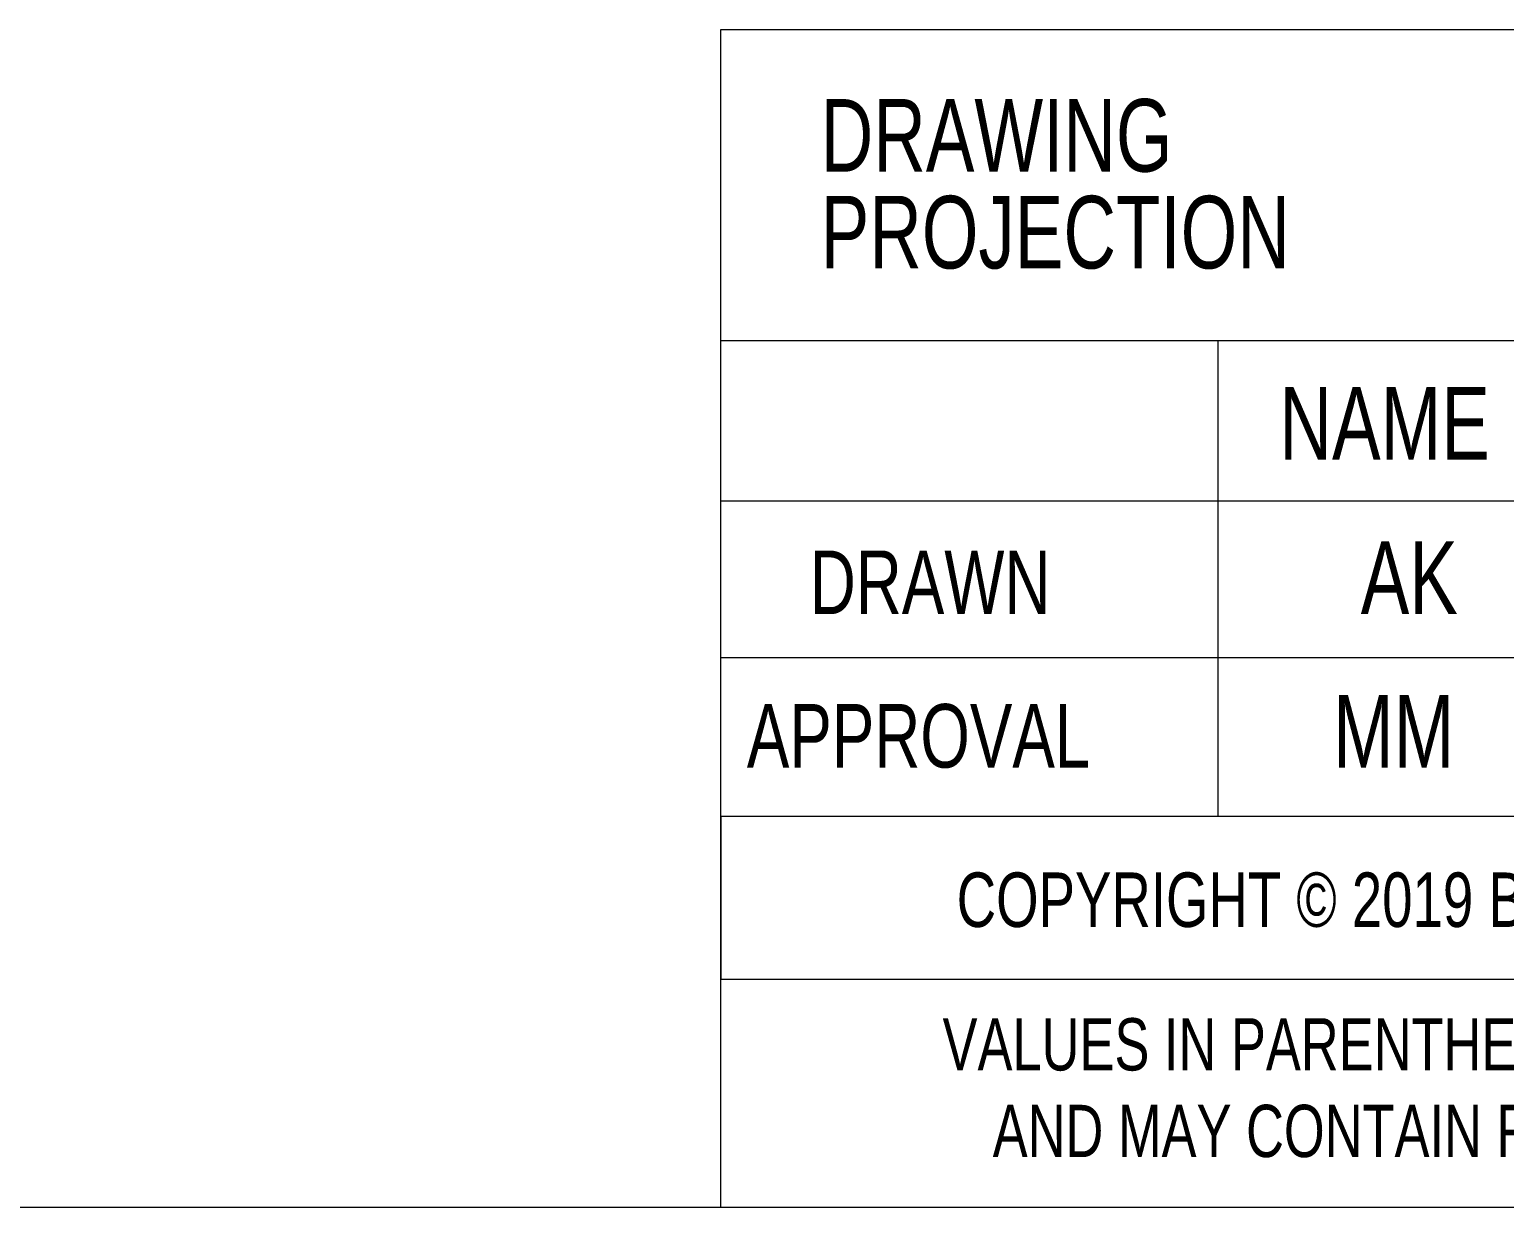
# Model space of a CAD drawing. Header units: inches. Extents: x 0.1 to 10.9, y 0 to 8.5.
# Drawn here: x 5.964 to 7.657, y 0.036 to 1.387 of the extents above; entities that cross this region are included whole.
import ezdxf

# ---------------------------------------------------------------- set-up
doc = ezdxf.new("R2010")
doc.units = ezdxf.units.IN
doc.header["$MEASUREMENT"] = 0
doc.styles.add('SLDTEXTSTYLE0', font='TXT', dxfattribs={"width": 0.75})

msp = doc.modelspace()

# ---------------------------------------------------------------- linework, layer by layer
at = {"color": 7, "linetype": 'Continuous', "lineweight": 18}
for p, q in [((6.7572, 0.2977), (6.7572, 1.3874)), ((6.7572, 1.3874), (8.4938, 1.3874)), ((6.7572, 0.4841), (6.7572, 1.0302)), ((6.7572, 0.0356), (6.7572, 1.0302)), ((8.4938, 1.0302), (6.7572, 1.0302)), ((7.3281, 1.0302), (7.3281, 0.4841)), ((8.4938, 0.846), (6.7572, 0.846)), ((8.4938, 0.6662), (6.7572, 0.6662)), ((8.4938, 0.4841), (6.7572, 0.4841)), ((6.7572, 0.4841), (6.7572, 0.2977)), ((6.7572, 0.2977), (8.4938, 0.2977)), ((10.9445, 0.0356), (0.0622, 0.0356))]:
    msp.add_line(p, q, dxfattribs=at)

# ---------------------------------------------------------------- texts
at = {"color": 7, "linetype": 'Continuous', "lineweight": 0, "style": 'SLDTEXTSTYLE0'}
for s, insert, char_height, attachment_point in [('DRAWING', (6.872, 1.3076), 0.08333, 1), ('PROJECTION', (6.872, 1.1965), 0.08333, 1), ('NAME', (7.3987, 0.9772), 0.08333, 1), ('AK', (7.492, 0.7999), 0.08333, 1), ('DRAWN', (6.8595, 0.7895), 0.07292, 1), ('APPROVAL', (6.7872, 0.6133), 0.07292, 1), ('MM', (7.4602, 0.6237), 0.08333, 1), ('COPYRIGHT © 2019 BY THORLABS', (7.0281, 0.42), 0.0625, 1), ('VALUES IN PARENTHESIS ARE CALCULATED', (7.6673, 0.2528), 0.06, 2), ('AND MAY CONTAIN ROUNDOFF ERRORS', (7.6662, 0.1534), 0.06, 2)]:
    msp.add_mtext(s, dxfattribs=dict(at, insert=insert, char_height=char_height, attachment_point=attachment_point))

doc.saveas('drawing.dxf')
